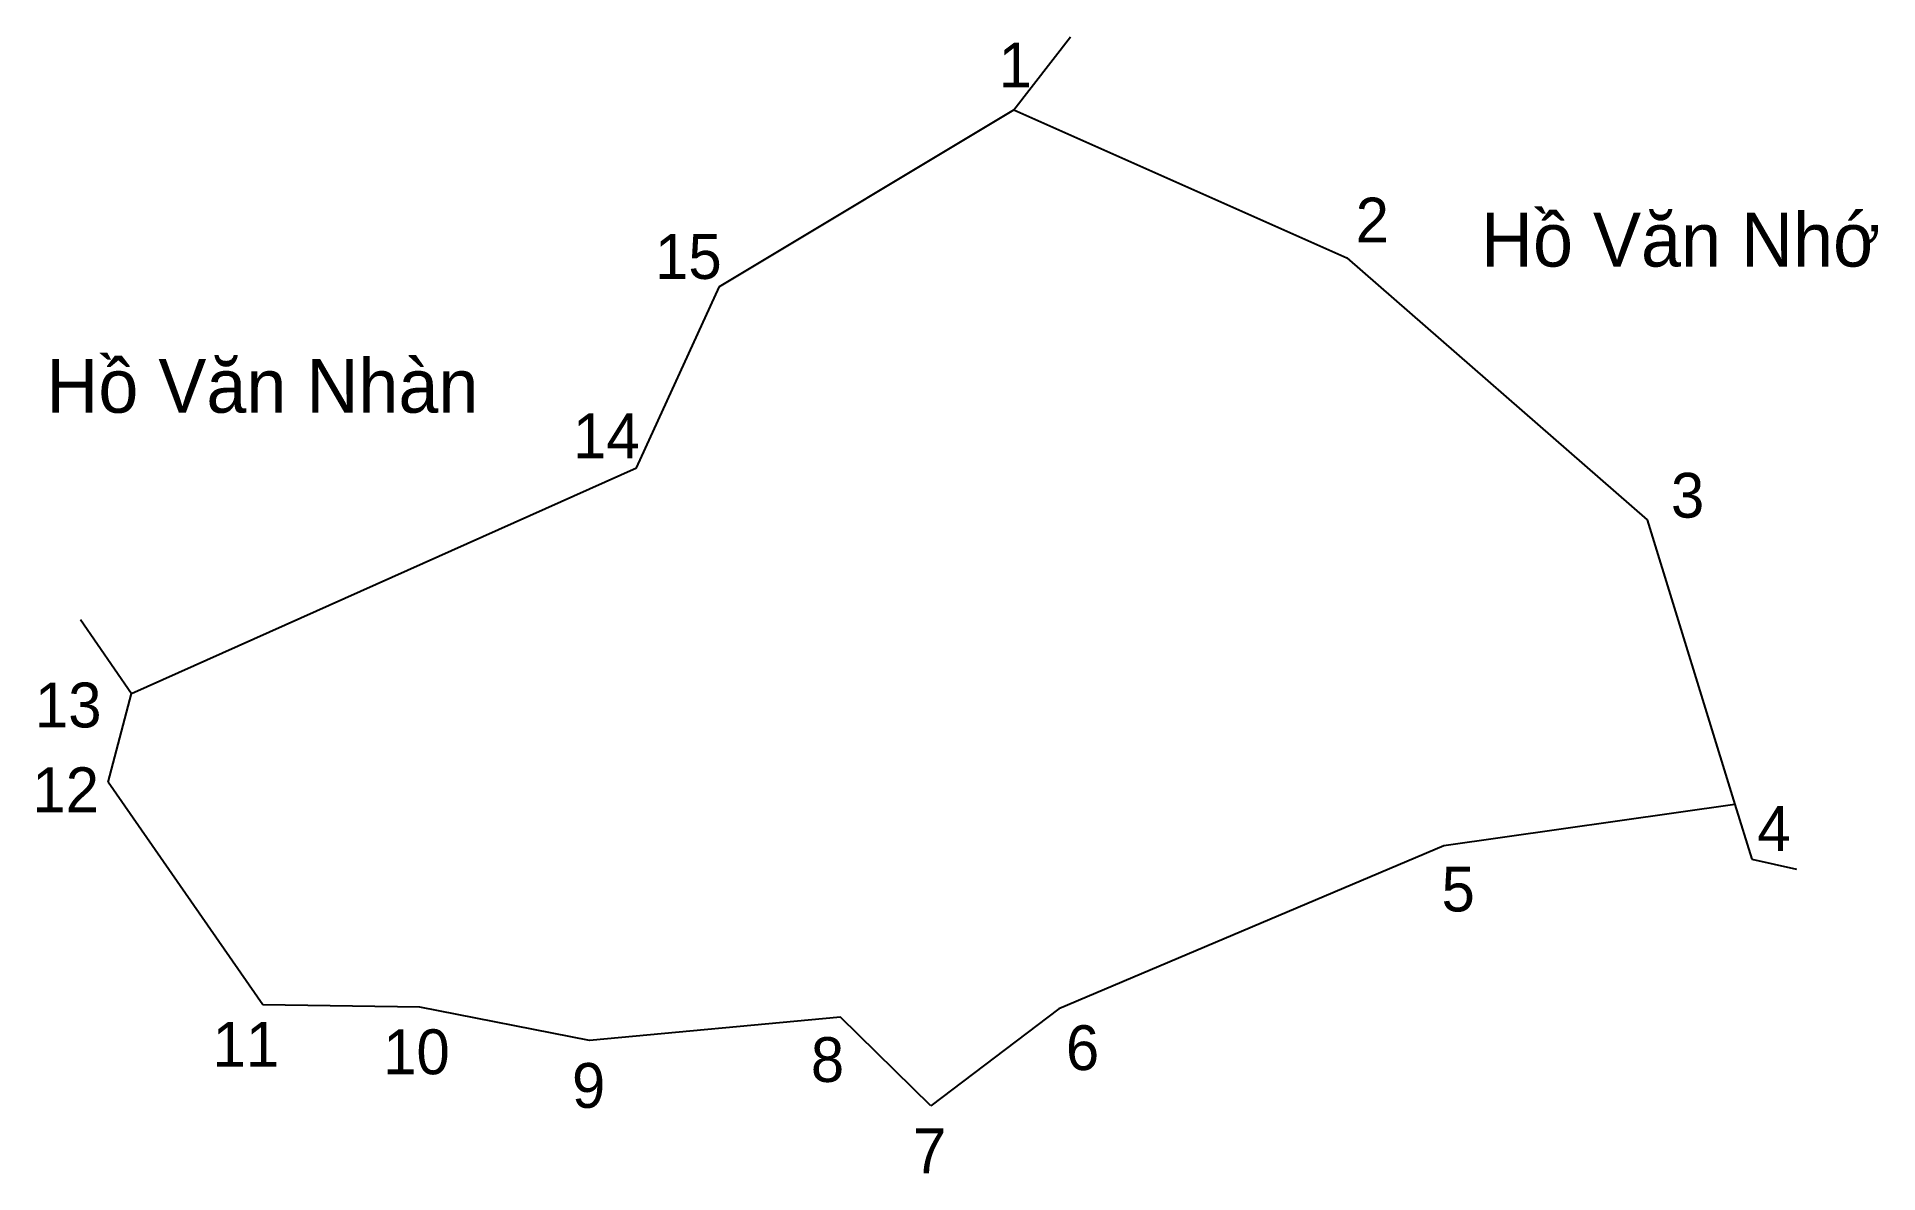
# Model space of a CAD drawing. Extents: x 553262 to 553421, y 1819929 to 1820028.
import ezdxf

# ---------------------------------------------------------------- set-up
doc = ezdxf.new("R2010")
doc.units = 0
for name, color, linetype in [('CanhThua', 7, 'Continuous'), ('RauThua', 7, 'Continuous'), ('SoHieuDinhThua', 7, 'Continuous'), ('TenChuLanCan', 7, 'Continuous')]:
    doc.layers.add(name, color=color, linetype=linetype)

msp = doc.modelspace()

# ---------------------------------------------------------------- linework, layer by layer
at = {"layer": 'CanhThua'}
for p, q in [((553320.69, 1820005.98), (553346.2, 1820021.28)), ((553346.2, 1820021.28), (553375.02, 1820008.46)), ((553375.02, 1820008.46), (553401.04, 1819985.77)), ((553313.52, 1819990.28), (553320.69, 1820005.98)), ((553269.77, 1819970.73), (553313.52, 1819990.28)), ((553401.04, 1819985.77), (553408.64, 1819961.11)), ((553267.75, 1819963.05), (553269.77, 1819970.73)), ((553281.14, 1819943.76), (553267.75, 1819963.05)), ((553408.64, 1819961.11), (553383.44, 1819957.53)), ((553383.44, 1819957.53), (553350.08, 1819943.4)), ((553294.73, 1819943.54), (553281.14, 1819943.76)), ((553309.43, 1819940.66), (553294.73, 1819943.54)), ((553350.08, 1819943.4), (553339.01, 1819934.99)), ((553331.18, 1819942.68), (553309.43, 1819940.66)), ((553339.01, 1819934.99), (553331.18, 1819942.68))]:
    msp.add_line(p, q, dxfattribs=at)
at = {"layer": 'RauThua'}
for p, q in [((553346.2, 1820021.28), (553351.11, 1820027.6)), ((553265.36, 1819977.12), (553269.77, 1819970.73)), ((553408.64, 1819961.11), (553410.1, 1819956.38)), ((553410.1, 1819956.38), (553413.98, 1819955.5))]:
    msp.add_line(p, q, dxfattribs=at)

# ---------------------------------------------------------------- texts
at = {"layer": 'SoHieuDinhThua'}
for s, height, p in [('1', 3.88, (553344.88, 1820023.22)), ('2', 3.88, (553375.79, 1820009.79)), ('15', 3.885, (553315.11, 1820006.63)), ('14', 3.885, (553308.01, 1819991.09)), ('3', 3.88, (553403.1, 1819985.95)), ('13', 3.885, (553261.4, 1819967.78)), ('12', 3.885, (553261.18, 1819960.44)), ('4', 3.88, (553410.58, 1819957.09)), ('5', 3.88, (553383.23, 1819951.84)), ('11', 3.885, (553276.79, 1819938.39)), ('10', 3.885, (553291.56, 1819937.74)), ('6', 3.88, (553350.7, 1819938.1)), ('8', 3.88, (553328.61, 1819937.07)), ('9', 3.88, (553307.92, 1819934.83)), ('7', 3.88, (553337.45, 1819929.17))]:
    msp.add_text(s, height=height, dxfattribs=at).set_placement(p)
at = {"layer": 'TenChuLanCan'}
for s, height, p in [('Hồ Văn Nhớ', 4.661, (553386.65, 1820007.7)), ('Hồ Văn Nhàn', 4.6614, (553262.4, 1819995.04))]:
    msp.add_text(s, height=height, dxfattribs=at).set_placement(p)

doc.saveas('drawing.dxf')
